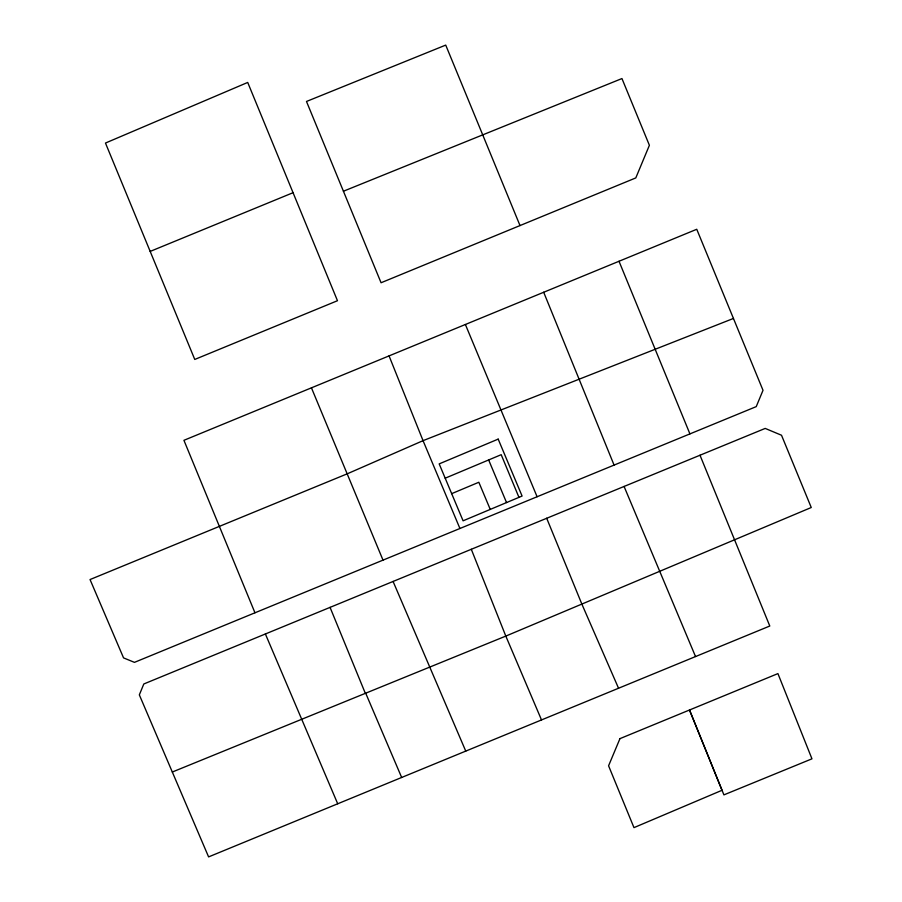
<?xml version="1.0" encoding="UTF-8"?>
<svg xmlns="http://www.w3.org/2000/svg" width="902" height="902" viewBox="0 0 902 902"><rect width="100%" height="100%" fill="white"/><g stroke="black" fill="none" stroke-linecap="round" stroke-linejoin="round"><path stroke-width="1.35" d="M445.193 478.195L501.196 454.687L518.954 497.352M451.688 493.653L478.838 482.254L490.248 509.404M254.95 612.762L183.929 440.311L696.75 229.277L763.013 390.307L756.237 406.622L134.454 662.361L123.551 657.885L90.042 579.546L347.371 473.764L423.049 440.661L733.45 318.451M150.172 251.421L293.06 192.701L337.472 300.716L194.764 359.447L105.466 143.046L247.712 82.443L293.06 192.701M520.003 225.568L635.797 177.919L649.395 145.29L621.952 78.553L343.425 191.224L306.488 101.464L445.723 45.1L482.717 134.86L520.003 225.568L381.061 282.754L343.425 191.224M699.997 455.217L769.789 626.022L208.599 856.9L139.336 694.867L143.813 683.975L765.2 428.416L781.515 435.249L811.259 507.51L505.808 636.09L172.316 772.022M618.535 688.215L582.015 604.464L546.68 518.233M393.069 581.429L465.759 751.118M541.493 719.897L505.808 636.09L471.295 549.273M365.682 693.164L401.672 777.501M337.709 803.772L265.38 633.971M695.521 656.532L624.071 486.426M488.647 459.952L506.541 502.572M459.919 528.482L423.049 440.661L389.066 355.907M311.438 387.826L383 560.108M465.398 324.517L537.085 496.731M619.009 261.253L689.917 433.885M330.053 607.35L365.333 693.334M543.68 292.237L614.059 465.049M619.956 738.637L608.579 765.787L633.971 827.63L722.017 790.287L689.511 710.009L723.911 794.876L811.958 758.83L777.919 673.602L619.956 738.637M498.186 439.116L439.184 463.887L463.087 520.815L522.089 496.044L498.186 439.116"/></g></svg>
